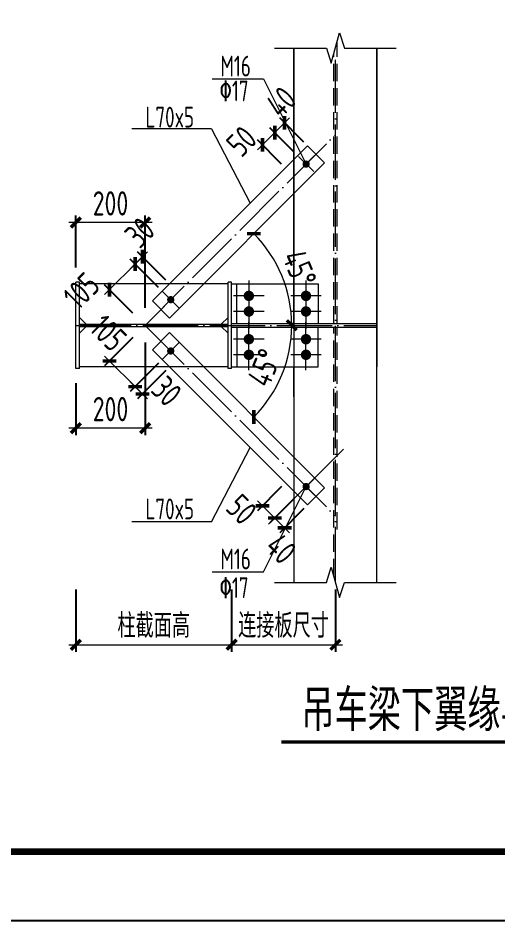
# Model space of a CAD drawing. Extents: x -2746917 to -971774, y -3334247 to -3250358.
# Drawn here: x -1337332 to -1330397, y -3316173 to -3303143 of the extents above; entities that cross this region are included whole.
import ezdxf

# ---------------------------------------------------------------- set-up
doc = ezdxf.new("R2010")
doc.units = 0
doc.header["$LTSCALE"] = 1000
doc.header["$MEASUREMENT"] = 0
doc.header["$PDMODE"] = 35
doc.linetypes.add('DASH', pattern=[0.35, 0.25, -0.1])
doc.linetypes.add('DOTE', pattern=[2.42, 2, -0.2, 0.02, -0.2])
doc.layers.get('0').update_dxf_attribs({"linetype": 'CONTINUOUS'})
doc.layers.get('Defpoints').update_dxf_attribs({"linetype": 'CONTINUOUS'})
for name, color, linetype in [('AXIS', 253, 'DOTE'), ('BEAM_CON', 4, 'CONTINUOUS'), ('COLU', 7, 'CONTINUOUS'), ('DIM', 3, 'CONTINUOUS'), ('NUM', 7, 'CONTINUOUS'), ('PUB_TITLE', 4, 'CONTINUOUS'), ('TEXT', 7, 'CONTINUOUS'), ('THIN', 7, 'CONTINUOUS')]:
    doc.layers.add(name, color=color, linetype=linetype)
doc.layers.add('yichutu', color=7, linetype='CONTINUOUS', true_color=0xffffff, plot=False)
doc.styles.add('TSSD_Dimension', font='tssdeng.shx', dxfattribs={"width": 0.75, "bigfont": 'Hztxt.shx'})
doc.styles.add('TSSD_Label', font='tssdeng.shx', dxfattribs={"width": 0.75, "bigfont": 'hztxt.shx'})
doc.styles.add('TSSD_Rein', font='Tssdeng.shx', dxfattribs={"width": 0.75, "bigfont": 'hztxt.shx'})
doc.dimstyles.new('TSSD_20_100', dxfattribs={"dimtxt": 350, "dimasz": 100, "dimexe": 100, "dimexo": 250, "dimgap": 100, "dimtad": 1, "dimdec": 0, "dimlfac": 0.2, "dimzin": 0, "dimdsep": 46, "dimtxsty": 'TSSD_Dimension', "dimblk": 'ARCHTICK', "dimcen": 0, "dimdle": 100, "dimclrt": 7, "dimadec": 0, "dimazin": 0, "dimtfac": 1, "dimtdec": 0, "dimtix": 1, "dimtmove": 2, "dimatfit": 3, "dimfxl": 1, "dimtolj": 1, "dimtzin": 0, "dimlwd": 5, "dimarcsym": 0})

# ---------------------------------------------------------------- blocks, each defined once
blk = doc.blocks.new('A$C5F4B3826')
at = {"layer": 'AXIS', "linetype": 'DOTE', "lineweight": 5, "ltscale": 2}
for p, q in [((-27, -219), (-27, 251)), ((194, 3), (-247, 3))]:
    blk.add_line(p, q, dxfattribs=at)
at = {"layer": 'COLU', "lineweight": 5, "const_width": 75}
blk.add_lwpolyline([(-27, 40, -1), (-27, -35, -1)], format="xyb", close=True, dxfattribs=at)
blk = doc.blocks.new('_ArchTick')
at = {"color": 0, "const_width": 0.5}
blk.add_lwpolyline([(-0.71, -0.71), (0.71, 0.71)], dxfattribs=at)
blk = doc.blocks.new('*D226')
at = {"layer": 'Defpoints', "color": 0}
for p in [(-1336496, -3306093), (-1336496, -3306992), (-1335496, -3307577)]:
    blk.add_point(p, dxfattribs=at)
at = {"layer": 'DIM', "color": 0, "lineweight": -2}
for p, q in [((-1336496, -3306742), (-1336496, -3305993)), ((-1335496, -3307327), (-1335496, -3305993))]:
    blk.add_line(p, q, dxfattribs=at)
at = {"layer": 'DIM', "color": 0, "lineweight": 5}
blk.add_line((-1335396, -3306093), (-1336596, -3306093), dxfattribs=at)
at = {"layer": 'DIM', "color": 0, "lineweight": 5, "xscale": 100, "yscale": 100, "zscale": 100, "rotation": 180}
blk.add_blockref('_ArchTick', (-1336496, -3306093), dxfattribs=at)
at = {"layer": 'DIM', "color": 0, "lineweight": 5, "xscale": 100, "yscale": 100, "zscale": 100}
blk.add_blockref('_ArchTick', (-1335496, -3306093), dxfattribs=at)
at = {"layer": 'DIM', "color": 7, "lineweight": 5, "insert": (-1335996, -3305818), "char_height": 350, "attachment_point": 5, "style": 'TSSD_Dimension'}
blk.add_mtext('\\A1;200', dxfattribs=at)
blk = doc.blocks.new('*D227')
at = {"layer": 'Defpoints', "color": 0, "ltscale": 1.5}
for p in [(-1333622, -3304796), (-1333028, -3305109), (-1333169, -3305251)]:
    blk.add_point(p, dxfattribs=at)
at = {"layer": 'DIM', "color": 0, "lineweight": 5, "ltscale": 1.5}
for p, q in [((-1333481, -3304655), (-1333622, -3304796)), ((-1333481, -3304655), (-1333410, -3304585)), ((-1333622, -3304796), (-1333693, -3304867))]:
    blk.add_line(p, q, dxfattribs=at)
at = {"layer": 'DIM', "color": 0, "lineweight": -2, "ltscale": 1.5}
for p, q in [((-1333204, -3304932), (-1333551, -3304584)), ((-1333346, -3305074), (-1333693, -3304726))]:
    blk.add_line(p, q, dxfattribs=at)
at = {"layer": 'DIM', "color": 0, "lineweight": 5, "ltscale": 1.5, "xscale": 100, "yscale": 100, "zscale": 100}
for p, rotation in [((-1333481, -3304655), 224.9268475100163), ((-1333622, -3304796), 44.92684751001632)]:
    blk.add_blockref('_ArchTick', p, dxfattribs=dict(at, rotation=rotation))
at = {"layer": 'DIM', "color": 7, "lineweight": 5, "ltscale": 1.5, "insert": (-1333532, -3304353), "char_height": 350, "attachment_point": 5, "rotation": 44.9268, "style": 'TSSD_Dimension'}
blk.add_mtext('\\A1;40', dxfattribs=at)
blk = doc.blocks.new('*D228')
at = {"layer": 'Defpoints', "color": 0, "ltscale": 1.5}
for p in [(-1333799, -3304973), (-1333169, -3305251), (-1333346, -3305427)]:
    blk.add_point(p, dxfattribs=at)
at = {"layer": 'DIM', "color": 0, "lineweight": 5, "ltscale": 1.5}
blk.add_line((-1333552, -3304726), (-1333870, -3305044), dxfattribs=at)
at = {"layer": 'DIM', "color": 0, "lineweight": -2, "ltscale": 1.5}
for p, q in [((-1333346, -3305074), (-1333693, -3304726)), ((-1333523, -3305250), (-1333870, -3304902))]:
    blk.add_line(p, q, dxfattribs=at)
at = {"layer": 'DIM', "color": 0, "lineweight": 5, "ltscale": 1.5, "xscale": 100, "yscale": 100, "zscale": 100}
for p, rotation in [((-1333622, -3304796), 44.92684751638355), ((-1333799, -3304973), 224.9268475163835)]:
    blk.add_blockref('_ArchTick', p, dxfattribs=dict(at, rotation=rotation))
at = {"layer": 'DIM', "color": 7, "lineweight": 5, "ltscale": 1.5, "insert": (-1334102, -3304921), "char_height": 350, "attachment_point": 5, "rotation": 44.9268, "style": 'TSSD_Dimension'}
blk.add_mtext('\\A1;50', dxfattribs=at)
blk = doc.blocks.new('*D229')
at = {"layer": 'Defpoints', "color": 0, "ltscale": 1.5}
for p in [(-1335639, -3306692), (-1335125, -3307208), (-1335496, -3307577)]:
    blk.add_point(p, dxfattribs=at)
at = {"layer": 'DIM', "color": 0, "lineweight": 5, "ltscale": 1.5}
blk.add_line((-1336081, -3307133), (-1335569, -3306622), dxfattribs=at)
at = {"layer": 'DIM', "color": 0, "lineweight": -2, "ltscale": 1.5}
for p, q in [((-1335302, -3307031), (-1335710, -3306622)), ((-1335673, -3307400), (-1336081, -3306991))]:
    blk.add_line(p, q, dxfattribs=at)
at = {"layer": 'DIM', "color": 0, "lineweight": 5, "ltscale": 1.5, "xscale": 100, "yscale": 100, "zscale": 100}
for p, rotation in [((-1335639, -3306692), 44.92684751000492), ((-1336010, -3307062), 224.9268475100049)]:
    blk.add_blockref('_ArchTick', p, dxfattribs=dict(at, rotation=rotation))
at = {"layer": 'DIM', "color": 7, "lineweight": 5, "ltscale": 1.5, "insert": (-1336416, -3307079), "char_height": 350, "attachment_point": 5, "rotation": 44.9268, "style": 'TSSD_Dimension'}
blk.add_mtext('\\A1;105', dxfattribs=at)
blk = doc.blocks.new('*D230')
at = {"layer": 'Defpoints', "color": 0, "ltscale": 1.5}
for p in [(-1335533, -3306586), (-1335019, -3307102), (-1335125, -3307208)]:
    blk.add_point(p, dxfattribs=at)
at = {"layer": 'DIM', "color": 0, "lineweight": -2, "ltscale": 1.5}
for p, q in [((-1335196, -3306925), (-1335604, -3306516)), ((-1335302, -3307031), (-1335710, -3306622))]:
    blk.add_line(p, q, dxfattribs=at)
at = {"layer": 'DIM', "color": 0, "lineweight": 5, "ltscale": 1.5}
for p, q in [((-1335533, -3306586), (-1335462, -3306516)), ((-1335639, -3306692), (-1335533, -3306586)), ((-1335639, -3306692), (-1335710, -3306763))]:
    blk.add_line(p, q, dxfattribs=at)
at = {"layer": 'DIM', "color": 0, "lineweight": 5, "ltscale": 1.5, "xscale": 100, "yscale": 100, "zscale": 100}
for p, rotation in [((-1335533, -3306586), 224.9268475163835), ((-1335639, -3306692), 44.92684751638355)]:
    blk.add_blockref('_ArchTick', p, dxfattribs=dict(at, rotation=rotation))
at = {"layer": 'DIM', "color": 7, "lineweight": 5, "ltscale": 1.5, "insert": (-1335573, -3306238), "char_height": 350, "attachment_point": 5, "rotation": 44.9268, "style": 'TSSD_Dimension'}
blk.add_mtext('\\A1;30', dxfattribs=at)
blk = doc.blocks.new('*D231')
at = {"layer": 'Defpoints', "color": 0}
for p in [(-1335496, -3307577), (-1336496, -3308163), (-1336496, -3309062)]:
    blk.add_point(p, dxfattribs=at)
at = {"layer": 'DIM', "color": 0, "lineweight": -2}
for p, q in [((-1335496, -3307827), (-1335496, -3309162)), ((-1336496, -3308413), (-1336496, -3309162))]:
    blk.add_line(p, q, dxfattribs=at)
at = {"layer": 'DIM', "color": 0, "lineweight": 5}
blk.add_line((-1335396, -3309062), (-1336596, -3309062), dxfattribs=at)
at = {"layer": 'DIM', "color": 0, "lineweight": 5, "xscale": 100, "yscale": 100, "zscale": 100, "rotation": 180}
blk.add_blockref('_ArchTick', (-1336496, -3309062), dxfattribs=at)
at = {"layer": 'DIM', "color": 0, "lineweight": 5, "xscale": 100, "yscale": 100, "zscale": 100}
blk.add_blockref('_ArchTick', (-1335496, -3309062), dxfattribs=at)
at = {"layer": 'DIM', "color": 7, "lineweight": 5, "insert": (-1335996, -3308787), "char_height": 350, "attachment_point": 5, "style": 'TSSD_Dimension'}
blk.add_mtext('\\A1;200', dxfattribs=at)
blk = doc.blocks.new('*D232')
at = {"layer": 'Defpoints', "color": 0, "ltscale": 1.5}
for p in [(-1333169, -3309904), (-1333028, -3310046), (-1333622, -3310359)]:
    blk.add_point(p, dxfattribs=at)
at = {"layer": 'DIM', "color": 0, "lineweight": -2, "ltscale": 1.5}
for p, q in [((-1333346, -3310081), (-1333693, -3310429)), ((-1333204, -3310223), (-1333551, -3310571))]:
    blk.add_line(p, q, dxfattribs=at)
at = {"layer": 'DIM', "color": 0, "lineweight": 5, "ltscale": 1.5}
for p, q in [((-1333622, -3310359), (-1333693, -3310288)), ((-1333481, -3310500), (-1333622, -3310359)), ((-1333481, -3310500), (-1333410, -3310570))]:
    blk.add_line(p, q, dxfattribs=at)
at = {"layer": 'DIM', "color": 0, "lineweight": 5, "ltscale": 1.5, "xscale": 100, "yscale": 100, "zscale": 100}
for p, rotation in [((-1333622, -3310359), 315.0731524899837), ((-1333481, -3310500), 135.0731524899837)]:
    blk.add_blockref('_ArchTick', p, dxfattribs=dict(at, rotation=rotation))
at = {"layer": 'DIM', "color": 7, "lineweight": 5, "ltscale": 1.5, "insert": (-1333532, -3310802), "char_height": 350, "attachment_point": 5, "rotation": 315.0732, "style": 'TSSD_Dimension'}
blk.add_mtext('\\A1;40', dxfattribs=at)
blk = doc.blocks.new('*D233')
at = {"layer": 'Defpoints', "color": 0, "ltscale": 1.5}
for p in [(-1333346, -3309728), (-1333169, -3309904), (-1333799, -3310182)]:
    blk.add_point(p, dxfattribs=at)
at = {"layer": 'DIM', "color": 0, "lineweight": -2, "ltscale": 1.5}
for p, q in [((-1333523, -3309905), (-1333870, -3310253)), ((-1333346, -3310081), (-1333693, -3310429))]:
    blk.add_line(p, q, dxfattribs=at)
at = {"layer": 'DIM', "color": 0, "lineweight": 5, "ltscale": 1.5}
blk.add_line((-1333552, -3310429), (-1333870, -3310111), dxfattribs=at)
at = {"layer": 'DIM', "color": 0, "lineweight": 5, "ltscale": 1.5, "xscale": 100, "yscale": 100, "zscale": 100}
for p, rotation in [((-1333799, -3310182), 135.0731524836165), ((-1333622, -3310359), 315.0731524836165)]:
    blk.add_blockref('_ArchTick', p, dxfattribs=dict(at, rotation=rotation))
at = {"layer": 'DIM', "color": 7, "lineweight": 5, "ltscale": 1.5, "insert": (-1334102, -3310234), "char_height": 350, "attachment_point": 5, "rotation": 315.0732, "style": 'TSSD_Dimension'}
blk.add_mtext('\\A1;50', dxfattribs=at)
blk = doc.blocks.new('*D234')
at = {"layer": 'Defpoints', "color": 0, "ltscale": 1.5}
for p in [(-1335496, -3307577), (-1335125, -3307947), (-1335639, -3308463)]:
    blk.add_point(p, dxfattribs=at)
at = {"layer": 'DIM', "color": 0, "lineweight": -2, "ltscale": 1.5}
for p, q in [((-1335673, -3307755), (-1336081, -3308164)), ((-1335302, -3308124), (-1335710, -3308533))]:
    blk.add_line(p, q, dxfattribs=at)
at = {"layer": 'DIM', "color": 0, "lineweight": 5, "ltscale": 1.5}
blk.add_line((-1336081, -3308022), (-1335569, -3308533), dxfattribs=at)
at = {"layer": 'DIM', "color": 0, "lineweight": 5, "ltscale": 1.5, "xscale": 100, "yscale": 100, "zscale": 100}
for p, rotation in [((-1336010, -3308093), 135.0731524899951), ((-1335639, -3308463), 315.0731524899951)]:
    blk.add_blockref('_ArchTick', p, dxfattribs=dict(at, rotation=rotation))
at = {"layer": 'DIM', "color": 7, "lineweight": 5, "ltscale": 1.5, "insert": (-1336028, -3307687), "char_height": 350, "attachment_point": 5, "rotation": 315.0732, "style": 'TSSD_Dimension'}
blk.add_mtext('\\A1;105', dxfattribs=at)
blk = doc.blocks.new('*D235')
at = {"layer": 'Defpoints', "color": 0, "ltscale": 1.5}
for p in [(-1335125, -3307947), (-1335019, -3308053), (-1335533, -3308569)]:
    blk.add_point(p, dxfattribs=at)
at = {"layer": 'DIM', "color": 0, "lineweight": -2, "ltscale": 1.5}
for p, q in [((-1335302, -3308124), (-1335710, -3308533)), ((-1335196, -3308230), (-1335604, -3308639))]:
    blk.add_line(p, q, dxfattribs=at)
at = {"layer": 'DIM', "color": 0, "lineweight": 5, "ltscale": 1.5}
for p, q in [((-1335639, -3308463), (-1335710, -3308392)), ((-1335639, -3308463), (-1335533, -3308569)), ((-1335533, -3308569), (-1335462, -3308639))]:
    blk.add_line(p, q, dxfattribs=at)
at = {"layer": 'DIM', "color": 0, "lineweight": 5, "ltscale": 1.5, "xscale": 100, "yscale": 100, "zscale": 100}
for p, rotation in [((-1335639, -3308463), 315.0731524836165), ((-1335533, -3308569), 135.0731524836165)]:
    blk.add_blockref('_ArchTick', p, dxfattribs=dict(at, rotation=rotation))
at = {"layer": 'DIM', "color": 7, "lineweight": 5, "ltscale": 1.5, "insert": (-1335185, -3308528), "char_height": 350, "attachment_point": 5, "rotation": 315.0732, "style": 'TSSD_Dimension'}
blk.add_mtext('\\A1;30', dxfattribs=at)
blk = doc.blocks.new('*D337')
at = {"layer": 'Defpoints', "color": 0, "ltscale": 1.5}
for p in [(-1336496, -3307577), (-1335144, -3307683), (-1332146, -3307577), (-1333627, -3308514), (-1332904, -3309922)]:
    blk.add_point(p, dxfattribs=at)
at = {"layer": 'DIM', "color": 0, "lineweight": 5, "ltscale": 1.5}
blk.add_arc((-1335249, -3307577), 1872, 315, 0, dxfattribs=at)
at = {"layer": 'DIM', "color": 0, "lineweight": 5, "ltscale": 1.5, "xscale": 100, "yscale": 100, "zscale": 100}
for p, rotation in [((-1333376, -3307577), 90.00000000000368), ((-1333925, -3308901), 225.0000000000043)]:
    blk.add_blockref('_ArchTick', p, dxfattribs=dict(at, rotation=rotation))
at = {"layer": 'DIM', "color": 7, "lineweight": 5, "ltscale": 1.5, "insert": (-1333773, -3308189), "char_height": 350, "attachment_point": 5, "rotation": 67.5, "style": 'TSSD_Dimension'}
blk.add_mtext('\\A1;45°', dxfattribs=at)
blk = doc.blocks.new('*D236')
at = {"layer": 'Defpoints', "color": 0, "ltscale": 1.5}
for p in [(-1332904, -3305233), (-1333440, -3307093), (-1335144, -3307472), (-1336496, -3307577), (-1332146, -3307577)]:
    blk.add_point(p, dxfattribs=at)
at = {"layer": 'DIM', "color": 0, "lineweight": 5, "ltscale": 1.5}
blk.add_arc((-1335249, -3307577), 1872, 0, 45, dxfattribs=at)
at = {"layer": 'DIM', "color": 0, "lineweight": 5, "ltscale": 1.5, "xscale": 100, "yscale": 100, "zscale": 100}
for p, rotation in [((-1333925, -3306254), 135.0000000000144), ((-1333376, -3307577), 270.0000000000076)]:
    blk.add_blockref('_ArchTick', p, dxfattribs=dict(at, rotation=rotation))
at = {"layer": 'DIM', "color": 7, "lineweight": 5, "ltscale": 1.5, "insert": (-1333265, -3306756), "char_height": 350, "attachment_point": 5, "rotation": 292.5, "style": 'TSSD_Dimension'}
blk.add_mtext('\\A1;45°', dxfattribs=at)
blk = doc.blocks.new('*D237')
at = {"layer": 'Defpoints', "color": 0, "ltscale": 1.5}
for p in [(-1336496, -3311141), (-1334246, -3311141), (-1334246, -3312187)]:
    blk.add_point(p, dxfattribs=at)
at = {"layer": 'DIM', "color": 0, "lineweight": -2, "ltscale": 1.5}
for p, q in [((-1336496, -3311391), (-1336496, -3312287)), ((-1334246, -3311391), (-1334246, -3312287))]:
    blk.add_line(p, q, dxfattribs=at)
at = {"layer": 'DIM', "color": 0, "lineweight": 5, "ltscale": 1.5}
blk.add_line((-1336596, -3312187), (-1334146, -3312187), dxfattribs=at)
at = {"layer": 'DIM', "color": 0, "lineweight": 5, "ltscale": 1.5, "xscale": 100, "yscale": 100, "zscale": 100, "rotation": 180}
blk.add_blockref('_ArchTick', (-1336496, -3312187), dxfattribs=at)
at = {"layer": 'DIM', "color": 0, "lineweight": 5, "ltscale": 1.5, "xscale": 100, "yscale": 100, "zscale": 100}
blk.add_blockref('_ArchTick', (-1334246, -3312187), dxfattribs=at)
at = {"layer": 'DIM', "color": 7, "lineweight": 5, "ltscale": 1.5, "insert": (-1335371, -3311912), "char_height": 350, "attachment_point": 5, "style": 'TSSD_Dimension'}
blk.add_mtext('\\A1;柱截面高', dxfattribs=at)
blk = doc.blocks.new('*D238')
at = {"layer": 'Defpoints', "color": 0, "ltscale": 1.5}
for p in [(-1334246, -3311141), (-1332746, -3311141), (-1332746, -3312187)]:
    blk.add_point(p, dxfattribs=at)
at = {"layer": 'DIM', "color": 0, "lineweight": -2, "ltscale": 1.5}
for p, q in [((-1334246, -3311391), (-1334246, -3312287)), ((-1332746, -3311391), (-1332746, -3312287))]:
    blk.add_line(p, q, dxfattribs=at)
at = {"layer": 'DIM', "color": 0, "lineweight": 5, "ltscale": 1.5}
blk.add_line((-1334346, -3312187), (-1332646, -3312187), dxfattribs=at)
at = {"layer": 'DIM', "color": 0, "lineweight": 5, "ltscale": 1.5, "xscale": 100, "yscale": 100, "zscale": 100, "rotation": 180}
blk.add_blockref('_ArchTick', (-1334246, -3312187), dxfattribs=at)
at = {"layer": 'DIM', "color": 0, "lineweight": 5, "ltscale": 1.5, "xscale": 100, "yscale": 100, "zscale": 100}
blk.add_blockref('_ArchTick', (-1332746, -3312187), dxfattribs=at)
at = {"layer": 'DIM', "color": 7, "lineweight": 5, "ltscale": 1.5, "insert": (-1333496, -3311912), "char_height": 350, "attachment_point": 5, "style": 'TSSD_Dimension'}
blk.add_mtext('\\A1;连接板尺寸', dxfattribs=at)
blk = doc.blocks.new('yct-891-420-89100-42000-100-2004.0')
at = {"layer": 'yichutu', "color": 7, "true_color": 0xffffff}
blk.add_lwpolyline([(0, 0), (0, 42000), (89100, 42000), (89100, 0)], close=True, dxfattribs=at)
blk = doc.blocks.new('A$C440D491C')
at = {"layer": 'PUB_TITLE'}
blk.add_lwpolyline([(0, 0), (0, 42000), (89100, 42000), (89100, 0)], close=True, dxfattribs=at)
at = {"layer": 'PUB_TITLE', "const_width": 100}
blk.add_lwpolyline([(88100, 1000), (88100, 41000), (713, 41000), (713, 1000), (88100, 1000)], dxfattribs=at)

msp = doc.modelspace()

# ---------------------------------------------------------------- linework, layer by layer
at = {"layer": 'AXIS', "lineweight": 5, "ltscale": 0.4}
for p, q in [((-1332746.08, -3311286.52), (-1332746.08, -3303743.46)), ((-1335496.08, -3307577.5), (-1332746.08, -3304827.5)), ((-1336496.08, -3307577.5), (-1332146.08, -3307577.5)), ((-1335496.08, -3307577.5), (-1332746.08, -3310327.5))]:
    msp.add_line(p, q, dxfattribs=at)
at = {"layer": 'BEAM_CON', "linetype": 'DASH', "lineweight": 5}
for p, q in [((-1332721.08, -3307552.5), (-1332721.08, -3303483.75)), ((-1332771.08, -3307552.5), (-1332771.08, -3303667.08)), ((-1333346.08, -3307602.5), (-1333346.08, -3308177.5)), ((-1332771.08, -3311194.86), (-1332771.08, -3307602.5)), ((-1332721.08, -3310523.79), (-1332721.08, -3307602.5))]:
    msp.add_line(p, q, dxfattribs=at)
at = {"layer": 'BEAM_CON', "linetype": 'ByBlock', "lineweight": 5}
for p, q in [((-1333346.08, -3307602.5), (-1333346.08, -3303575.41)), ((-1332146.08, -3311286.52), (-1332146.08, -3303575.41)), ((-1333346.08, -3308607.33), (-1333346.08, -3308177.5))]:
    msp.add_line(p, q, dxfattribs=at)
at = {"layer": 'BEAM_CON', "lineweight": 5}
for p, q in [((-1333346.08, -3303575.41), (-1333346.08, -3311286.52)), ((-1332146.08, -3303575.41), (-1332146.08, -3308177.5)), ((-1335391.06, -3307224.99), (-1333151.63, -3304985.56)), ((-1333151.63, -3304985.56), (-1332904.14, -3305233.05)), ((-1335143.57, -3307472.47), (-1332904.14, -3305233.05)), ((-1334171.08, -3307552.5), (-1334171.08, -3306977.5)), ((-1335249.64, -3307083.57), (-1335002.15, -3307331.05)), ((-1335391.06, -3307224.99), (-1335143.57, -3307472.47)), ((-1336446.08, -3307462.5), (-1336346.08, -3307562.5)), ((-1336446.08, -3307562.5), (-1334296.08, -3307562.5)), ((-1334296.08, -3307462.5), (-1334396.08, -3307562.5)), ((-1333346.08, -3307552.5), (-1332146.08, -3307552.5)), ((-1336446.08, -3307592.5), (-1334296.08, -3307592.5)), ((-1336446.08, -3307692.5), (-1336346.08, -3307592.5)), ((-1335391.06, -3307930.01), (-1335143.57, -3307682.52)), ((-1335143.57, -3307682.52), (-1332904.14, -3309921.95)), ((-1334296.08, -3307692.5), (-1334396.08, -3307592.5)), ((-1334171.08, -3307602.5), (-1334171.08, -3308177.5)), ((-1333346.08, -3307602.5), (-1332146.08, -3307602.5)), ((-1335391.06, -3307930.01), (-1333151.63, -3310169.44)), ((-1335249.64, -3308071.43), (-1335002.15, -3307823.95)), ((-1333151.63, -3310169.44), (-1332904.14, -3309921.95))]:
    msp.add_line(p, q, dxfattribs=at)
at = {"layer": 'BEAM_CON', "linetype": 'ByBlock', "lineweight": 9}
for p, q in [((-1336496.08, -3308202.5), (-1336496.08, -3306952.5)), ((-1336446.08, -3306952.5), (-1336496.08, -3306952.5)), ((-1336446.08, -3308202.5), (-1336446.08, -3306952.5)), ((-1334296.08, -3306977.5), (-1336446.08, -3306977.5)), ((-1334296.08, -3308202.5), (-1334296.08, -3306952.5)), ((-1334246.08, -3306952.5), (-1334296.08, -3306952.5)), ((-1334246.08, -3308202.5), (-1334246.08, -3306952.5)), ((-1334246.08, -3306977.5), (-1332996.08, -3306977.5)), ((-1332996.08, -3306977.5), (-1332996.08, -3307552.5)), ((-1334246.08, -3307552.5), (-1332996.08, -3307552.5)), ((-1334246.08, -3307602.5), (-1332996.08, -3307602.5)), ((-1332996.08, -3308177.5), (-1332996.08, -3307602.5)), ((-1336446.08, -3308202.5), (-1336496.08, -3308202.5)), ((-1334296.08, -3308177.5), (-1336446.08, -3308177.5)), ((-1334246.08, -3308202.5), (-1334296.08, -3308202.5)), ((-1334246.08, -3308177.5), (-1332996.08, -3308177.5))]:
    msp.add_line(p, q, dxfattribs=at)
at = {"layer": 'COLU', "linetype": 'ByBlock', "lineweight": 5}
for p, q in [((-1334529.24, -3304020.9), (-1333784.72, -3304020.9)), ((-1333784.72, -3304020.9), (-1333169.31, -3305250.71)), ((-1334538.75, -3304740.5), (-1335687.34, -3304740.5)), ((-1333784.72, -3311134.1), (-1333169.31, -3309904.28)), ((-1334538.75, -3310414.5), (-1335687.34, -3310414.5)), ((-1334529.24, -3311134.1), (-1333784.72, -3311134.1))]:
    msp.add_line(p, q, dxfattribs=at)
at = {"layer": 'COLU', "lineweight": 5, "ltscale": 1.5}
for p, q in [((-1334538.75, -3304740.5), (-1333979.12, -3305813.05)), ((-1334538.75, -3310414.5), (-1333979.12, -3309341.95)), ((-1333711.15, -3310446.12), (-1332627.46, -3309362.43))]:
    msp.add_line(p, q, dxfattribs=at)
at = {"layer": 'NUM', "const_width": 50}
msp.add_lwpolyline([(-1333526.08, -3313591.29), (-1324812.5, -3313591.29)], dxfattribs=at)
at = {"layer": 'THIN', "lineweight": 5}
for points in [[(-1333626.08, -3303575.41), (-1332876.08, -3303575.41), (-1332806.08, -3303795.41), (-1332686.08, -3303355.41), (-1332616.08, -3303575.41), (-1331866.08, -3303575.41)], [(-1333626.08, -3311286.52), (-1332876.08, -3311286.52), (-1332806.08, -3311066.52), (-1332686.08, -3311506.52), (-1332616.08, -3311286.52), (-1331866.08, -3311286.52)]]:
    msp.add_lwpolyline(points, dxfattribs=at)

# ---------------------------------------------------------------- block references
at = {"ltscale": 1.5}
msp.add_blockref('A$C440D491C', (-1403983.21, -3316173.05), dxfattribs=at)
at = {"layer": 'COLU', "lineweight": 5, "yscale": 0.7000000001862645, "zscale": 0.7}
for p, xscale, rotation in [((-1333183.81, -3305238.75), -0.7000000000746264, 314.9268475066371), ((-1335140.39, -3307195.33), -0.7000000000746264, 314.9268475066371), ((-1335140.39, -3307959.67), 0.7000000000746268, 225.0731524933629), ((-1333183.81, -3309916.25), 0.7000000000746268, 225.0731524933629)]:
    msp.add_blockref('A$C5F4B3826', p, dxfattribs=dict(at, xscale=xscale, rotation=rotation))
at = {"layer": 'COLU', "lineweight": 5, "xscale": -1, "rotation": 180}
for p in [(-1333969.36, -3307149.92), (-1333144.36, -3307149.92), (-1333969.36, -3307374.92), (-1333144.36, -3307374.92)]:
    msp.add_blockref('A$C5F4B3826', p, dxfattribs=at)
at = {"layer": 'COLU', "lineweight": 5}
for p in [(-1333969.36, -3307780.08), (-1333144.36, -3307780.08), (-1333969.36, -3308005.08), (-1333144.36, -3308005.08)]:
    msp.add_blockref('A$C5F4B3826', p, dxfattribs=at)
at = {"layer": 'yichutu'}
msp.add_blockref('yct-891-420-89100-42000-100-2004.0', (-1403983.21, -3316173.05), dxfattribs=at)

# ---------------------------------------------------------------- texts
at = {"layer": 'TEXT', "lineweight": 5}
for s, height, style, width, p in [('M16', 300, 'TSSD_Rein', 0.7, (-1334408.47, -3303986.14)), ('%%13017', 300, 'TSSD_Rein', 0.7, (-1334421.52, -3304344.16)), ('L70x5', 300, 'TSSD_Rein', 0.7, (-1335491.54, -3304722.56)), ('L70x5', 300, 'TSSD_Rein', 0.7, (-1335491.54, -3310376.95)), ('M16', 300, 'TSSD_Rein', 0.7, (-1334408.47, -3311099.33)), ('%%13017', 300, 'TSSD_Rein', 0.7, (-1334421.52, -3311513.85)), ('吊车梁下翼缘与柱连接隅撑GDL-YC ', 600, 'TSSD_Label', 0.8, (-1333239.17, -3313432.88))]:
    msp.add_text(s, height=height, dxfattribs=dict(at, style=style, width=width)).set_placement(p)

# ---------------------------------------------------------------- dimensions: what is measured, and where the dimension line sits
at = {"layer": 'DIM', "lineweight": 5, "ltscale": 1.5}
for base, p1, p2, angle, picture, middle, dimtype in [((-1333622.45, -3304796.42), (-1333027.88, -3305109.3), (-1333169.49, -3305250.54), 224.926848, '*D227', (-1333531.86, -3304352.96), 161), ((-1333799.45, -3304972.97), (-1333169.49, -3305250.54), (-1333346.49, -3305427.09), 44.926848, '*D228', (-1334101.54, -3304921.19), 160), ((-1335533.29, -3306586.46), (-1335125.42, -3307207.78), (-1335019.22, -3307101.85), 224.926848, '*D230', (-1335572.94, -3306237.6), 160), ((-1335639.49, -3306692.39), (-1335496.08, -3307577.5), (-1335125.42, -3307207.78), 44.926848, '*D229', (-1336416.11, -3307078.61), 161), ((-1335639.49, -3308462.61), (-1335496.08, -3307577.5), (-1335125.42, -3307947.22), 315.073152, '*D234', (-1336027.7, -3307686.98), 161), ((-1335533.29, -3308568.54), (-1335125.42, -3307947.22), (-1335019.22, -3308053.15), 135.073152, '*D235', (-1335184.53, -3308528), 160), ((-1333799.45, -3310182.03), (-1333169.49, -3309904.46), (-1333346.49, -3309727.91), 315.073152, '*D233', (-1334101.54, -3310233.81), 160), ((-1333622.45, -3310358.58), (-1333027.88, -3310045.7), (-1333169.49, -3309904.46), 135.073152, '*D232', (-1333531.86, -3310802.03), 161)]:
    dim = msp.add_linear_dim(base=base, p1=p1, p2=p2, angle=angle, dimstyle='TSSD_20_100', dxfattribs=at)
    dim.commit()
    dim.dimension.update_dxf_attribs({"geometry": picture, "text_midpoint": middle, "dimtype": dimtype})
for base, line1, picture, middle in [((-1333440.07, -3307092.91), ((-1335143.57, -3307472.47), (-1332904.14, -3305233.05)), '*D236', (-1333264.73, -3306755.76)), ((-1333627.12, -3308513.66), ((-1335143.57, -3307682.52), (-1332904.14, -3309921.95)), '*D337', (-1333772.87, -3308188.77))]:
    dim = msp.add_angular_dim_2l(base=base, line1=line1, line2=((-1336496.08, -3307577.5), (-1332146.08, -3307577.5)), dimstyle='TSSD_20_100', dxfattribs=at)
    dim.commit()
    dim.dimension.update_dxf_attribs({"geometry": picture, "text_midpoint": middle})
at = {"layer": 'DIM', "lineweight": 5}
for base, p2, picture, middle in [((-1336496.08, -3306092.51), (-1336496.08, -3306991.87), '*D226', (-1335996.08, -3305817.51)), ((-1336496.08, -3309062.49), (-1336496.08, -3308163.13), '*D231', (-1335996.08, -3308787.49))]:
    dim = msp.add_linear_dim(base=base, p1=(-1335496.08, -3307577.5), p2=p2, dimstyle='TSSD_20_100', dxfattribs=at)
    dim.commit()
    dim.dimension.update_dxf_attribs({"geometry": picture, "text_midpoint": middle, "dimtype": 160})
at = {"layer": 'DIM', "lineweight": 5, "ltscale": 1.5}
for base, p1, p2, text, picture, middle in [((-1334246.08, -3312186.5), (-1336496.08, -3311141.41), (-1334246.08, -3311141.41), '柱截面高', '*D237', (-1335371.08, -3311911.5)), ((-1332746.08, -3312186.5), (-1334246.08, -3311141.41), (-1332746.08, -3311141.41), '连接板尺寸', '*D238', (-1333496.08, -3311911.5))]:
    dim = msp.add_linear_dim(base=base, p1=p1, p2=p2, text=text, dimstyle='TSSD_20_100', dxfattribs=at)
    dim.commit()
    dim.dimension.update_dxf_attribs({"geometry": picture, "text_midpoint": middle})

doc.saveas('drawing.dxf')
